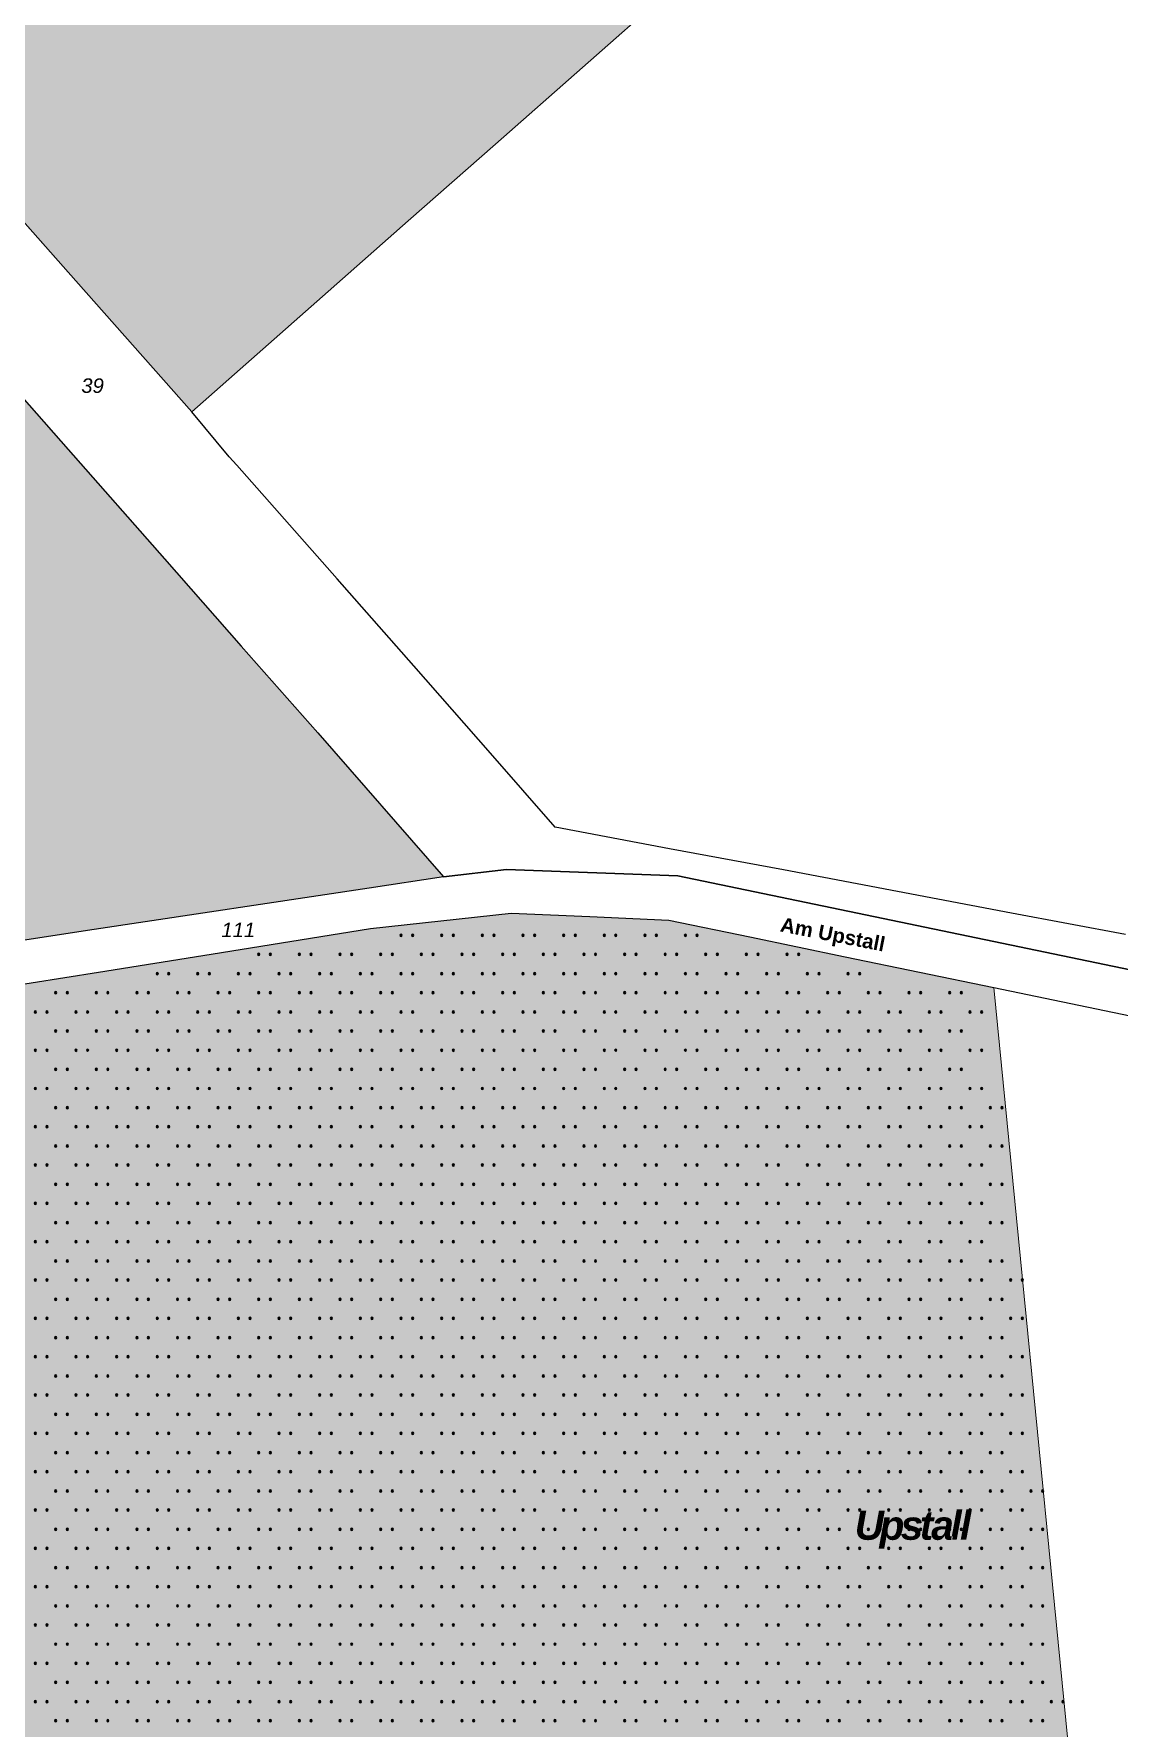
# Model space of a CAD drawing. Header units: metres. Extents: x -1420 to 2385, y 3887 to 7929.
# Drawn here: x 1080.3 to 1267.2, y 4643.7 to 4935.5 of the extents above; entities that cross this region are included whole.
import ezdxf
from ezdxf.enums import TextEntityAlignment as Align

# ---------------------------------------------------------------- set-up
doc = ezdxf.new("R2010")
doc.units = ezdxf.units.M
doc.layers.add('03-Kataster', color=2, linetype='Continuous')
for name, color, linetype, plot in [('AP_PTO', 7, 'Continuous', False), ('AX_Nutzung_Schraffur', 7, 'Continuous', False), ('AX_Nutzung_Umgrenzung', 7, 'Continuous', False)]:
    doc.layers.add(name, color=color, linetype=linetype, plot=plot)
doc.styles.add('AX_4107', font='arialbd.ttf', dxfattribs={"height": 2.5})
doc.styles.add('AX_4111', font='ariali.ttf', dxfattribs={"height": 2.5})
doc.styles.add('AX_4206', font='arialbi.ttf', dxfattribs={"height": 5})

# ---------------------------------------------------------------- blocks, each defined once
blk = doc.blocks.new('AX_SY3413')
at = {"true_color": 0x009240}
for points in [[(0.2, 0, 1), (-0.2, 0, 1)], [(2.2, 0, 1), (1.8, 0, 1)]]:
    blk.add_hatch(color=114, dxfattribs=at).paths.add_polyline_path(points, flags=0)
at = {"color": 114, "linetype": 'Continuous', "true_color": 0x009240, "flags": 128}
for points in [[(0.2, 0, 1), (-0.2, 0, 1)], [(2.2, 0, 1), (1.8, 0, 1)]]:
    blk.add_lwpolyline(points, format="xyb", close=True, dxfattribs=at)
blk = doc.blocks.new('*U20')
at = {"layer": 'AX_Nutzung_Schraffur'}
for p in [(1143.5, 4780.2225), (1150.5, 4780.2225), (1157.5, 4780.2225), (1164.5, 4780.2225), (1171.5, 4780.2225), (1178.5, 4780.2225), (1185.5, 4780.2225), (1192.5, 4780.2225), (1119, 4776.9225), (1126, 4776.9225), (1133, 4776.9225), (1140, 4776.9225), (1147, 4776.9225), (1154, 4776.9225), (1161, 4776.9225), (1168, 4776.9225), (1175, 4776.9225), (1182, 4776.9225), (1189, 4776.9225), (1196, 4776.9225), (1203, 4776.9225), (1210, 4776.9225), (1101.5, 4773.6225), (1108.5, 4773.6225), (1115.5, 4773.6225), (1122.5, 4773.6225), (1129.5, 4773.6225), (1136.5, 4773.6225), (1143.5, 4773.6225), (1150.5, 4773.6225), (1157.5, 4773.6225), (1164.5, 4773.6225), (1171.5, 4773.6225), (1178.5, 4773.6225), (1185.5, 4773.6225), (1192.5, 4773.6225), (1199.5, 4773.6225), (1206.5, 4773.6225), (1213.5, 4773.6225), (1220.5, 4773.6225), (1084, 4770.3225), (1091, 4770.3225), (1098, 4770.3225), (1105, 4770.3225), (1112, 4770.3225), (1119, 4770.3225), (1126, 4770.3225), (1133, 4770.3225), (1140, 4770.3225), (1147, 4770.3225), (1154, 4770.3225), (1161, 4770.3225), (1168, 4770.3225), (1175, 4770.3225), (1182, 4770.3225), (1189, 4770.3225), (1196, 4770.3225), (1203, 4770.3225), (1210, 4770.3225), (1217, 4770.3225), (1224, 4770.3225), (1231, 4770.3225), (1238, 4770.3225), (1080.5, 4767.0225), (1087.5, 4767.0225), (1094.5, 4767.0225), (1101.5, 4767.0225), (1108.5, 4767.0225), (1115.5, 4767.0225), (1122.5, 4767.0225), (1129.5, 4767.0225), (1136.5, 4767.0225), (1143.5, 4767.0225), (1150.5, 4767.0225), (1157.5, 4767.0225), (1164.5, 4767.0225), (1171.5, 4767.0225), (1178.5, 4767.0225), (1185.5, 4767.0225), (1192.5, 4767.0225), (1199.5, 4767.0225), (1206.5, 4767.0225), (1213.5, 4767.0225), (1220.5, 4767.0225), (1227.5, 4767.0225), (1234.5, 4767.0225), (1241.5, 4767.0225), (1084, 4763.7225), (1091, 4763.7225), (1098, 4763.7225), (1105, 4763.7225), (1112, 4763.7225), (1119, 4763.7225), (1126, 4763.7225), (1133, 4763.7225), (1140, 4763.7225), (1147, 4763.7225), (1154, 4763.7225), (1161, 4763.7225), (1168, 4763.7225), (1175, 4763.7225), (1182, 4763.7225), (1189, 4763.7225), (1196, 4763.7225), (1203, 4763.7225), (1210, 4763.7225), (1217, 4763.7225), (1224, 4763.7225), (1231, 4763.7225), (1238, 4763.7225), (1080.5, 4760.4225), (1087.5, 4760.4225), (1094.5, 4760.4225), (1101.5, 4760.4225), (1108.5, 4760.4225), (1115.5, 4760.4225), (1122.5, 4760.4225), (1129.5, 4760.4225), (1136.5, 4760.4225), (1143.5, 4760.4225), (1150.5, 4760.4225), (1157.5, 4760.4225), (1164.5, 4760.4225), (1171.5, 4760.4225), (1178.5, 4760.4225), (1185.5, 4760.4225), (1192.5, 4760.4225), (1199.5, 4760.4225), (1206.5, 4760.4225), (1213.5, 4760.4225), (1220.5, 4760.4225), (1227.5, 4760.4225), (1234.5, 4760.4225), (1241.5, 4760.4225), (1084, 4757.1225), (1091, 4757.1225), (1098, 4757.1225), (1105, 4757.1225), (1112, 4757.1225), (1119, 4757.1225), (1126, 4757.1225), (1133, 4757.1225), (1140, 4757.1225), (1147, 4757.1225), (1154, 4757.1225), (1161, 4757.1225), (1168, 4757.1225), (1175, 4757.1225), (1182, 4757.1225), (1189, 4757.1225), (1196, 4757.1225), (1203, 4757.1225), (1210, 4757.1225), (1217, 4757.1225), (1224, 4757.1225), (1231, 4757.1225), (1238, 4757.1225), (1080.5, 4753.8225), (1087.5, 4753.8225), (1094.5, 4753.8225), (1101.5, 4753.8225), (1108.5, 4753.8225), (1115.5, 4753.8225), (1122.5, 4753.8225), (1129.5, 4753.8225), (1136.5, 4753.8225), (1143.5, 4753.8225), (1150.5, 4753.8225), (1157.5, 4753.8225), (1164.5, 4753.8225), (1171.5, 4753.8225), (1178.5, 4753.8225), (1185.5, 4753.8225), (1192.5, 4753.8225), (1199.5, 4753.8225), (1206.5, 4753.8225), (1213.5, 4753.8225), (1220.5, 4753.8225), (1227.5, 4753.8225), (1234.5, 4753.8225), (1241.5, 4753.8225), (1084, 4750.5225), (1091, 4750.5225), (1098, 4750.5225), (1105, 4750.5225), (1112, 4750.5225), (1119, 4750.5225), (1126, 4750.5225), (1133, 4750.5225), (1140, 4750.5225), (1147, 4750.5225), (1154, 4750.5225), (1161, 4750.5225), (1168, 4750.5225), (1175, 4750.5225), (1182, 4750.5225), (1189, 4750.5225), (1196, 4750.5225), (1203, 4750.5225), (1210, 4750.5225), (1217, 4750.5225), (1224, 4750.5225), (1231, 4750.5225), (1238, 4750.5225), (1245, 4750.5225), (1080.5, 4747.2225), (1087.5, 4747.2225), (1094.5, 4747.2225), (1101.5, 4747.2225), (1108.5, 4747.2225), (1115.5, 4747.2225), (1122.5, 4747.2225), (1129.5, 4747.2225), (1136.5, 4747.2225), (1143.5, 4747.2225), (1150.5, 4747.2225), (1157.5, 4747.2225), (1164.5, 4747.2225), (1171.5, 4747.2225), (1178.5, 4747.2225), (1185.5, 4747.2225), (1192.5, 4747.2225), (1199.5, 4747.2225), (1206.5, 4747.2225), (1213.5, 4747.2225), (1220.5, 4747.2225), (1227.5, 4747.2225), (1234.5, 4747.2225), (1241.5, 4747.2225), (1084, 4743.9225), (1091, 4743.9225), (1098, 4743.9225), (1105, 4743.9225), (1112, 4743.9225), (1119, 4743.9225), (1126, 4743.9225), (1133, 4743.9225), (1140, 4743.9225), (1147, 4743.9225), (1154, 4743.9225), (1161, 4743.9225), (1168, 4743.9225), (1175, 4743.9225), (1182, 4743.9225), (1189, 4743.9225), (1196, 4743.9225), (1203, 4743.9225), (1210, 4743.9225), (1217, 4743.9225), (1224, 4743.9225), (1231, 4743.9225), (1238, 4743.9225), (1245, 4743.9225), (1080.5, 4740.6225), (1087.5, 4740.6225), (1094.5, 4740.6225), (1101.5, 4740.6225), (1108.5, 4740.6225), (1115.5, 4740.6225), (1122.5, 4740.6225), (1129.5, 4740.6225), (1136.5, 4740.6225), (1143.5, 4740.6225), (1150.5, 4740.6225), (1157.5, 4740.6225), (1164.5, 4740.6225), (1171.5, 4740.6225), (1178.5, 4740.6225), (1185.5, 4740.6225), (1192.5, 4740.6225), (1199.5, 4740.6225), (1206.5, 4740.6225), (1213.5, 4740.6225), (1220.5, 4740.6225), (1227.5, 4740.6225), (1234.5, 4740.6225), (1241.5, 4740.6225), (1084, 4737.3225), (1091, 4737.3225), (1098, 4737.3225), (1105, 4737.3225), (1112, 4737.3225), (1119, 4737.3225), (1126, 4737.3225), (1133, 4737.3225), (1140, 4737.3225), (1147, 4737.3225), (1154, 4737.3225), (1161, 4737.3225), (1168, 4737.3225), (1175, 4737.3225), (1182, 4737.3225), (1189, 4737.3225), (1196, 4737.3225), (1203, 4737.3225), (1210, 4737.3225), (1217, 4737.3225), (1224, 4737.3225), (1231, 4737.3225), (1238, 4737.3225), (1245, 4737.3225), (1080.5, 4734.0225), (1087.5, 4734.0225), (1094.5, 4734.0225), (1101.5, 4734.0225), (1108.5, 4734.0225), (1115.5, 4734.0225), (1122.5, 4734.0225), (1129.5, 4734.0225), (1136.5, 4734.0225), (1143.5, 4734.0225), (1150.5, 4734.0225), (1157.5, 4734.0225), (1164.5, 4734.0225), (1171.5, 4734.0225), (1178.5, 4734.0225), (1185.5, 4734.0225), (1192.5, 4734.0225), (1199.5, 4734.0225), (1206.5, 4734.0225), (1213.5, 4734.0225), (1220.5, 4734.0225), (1227.5, 4734.0225), (1234.5, 4734.0225), (1241.5, 4734.0225), (1084, 4730.7225), (1091, 4730.7225), (1098, 4730.7225), (1105, 4730.7225), (1112, 4730.7225), (1119, 4730.7225), (1126, 4730.7225), (1133, 4730.7225), (1140, 4730.7225), (1147, 4730.7225), (1154, 4730.7225), (1161, 4730.7225), (1168, 4730.7225), (1175, 4730.7225), (1182, 4730.7225), (1189, 4730.7225), (1196, 4730.7225), (1203, 4730.7225), (1210, 4730.7225), (1217, 4730.7225), (1224, 4730.7225), (1231, 4730.7225), (1238, 4730.7225), (1245, 4730.7225), (1080.5, 4727.4225), (1087.5, 4727.4225), (1094.5, 4727.4225), (1101.5, 4727.4225), (1108.5, 4727.4225), (1115.5, 4727.4225), (1122.5, 4727.4225), (1129.5, 4727.4225), (1136.5, 4727.4225), (1143.5, 4727.4225), (1150.5, 4727.4225), (1157.5, 4727.4225), (1164.5, 4727.4225), (1171.5, 4727.4225), (1178.5, 4727.4225), (1185.5, 4727.4225), (1192.5, 4727.4225), (1199.5, 4727.4225), (1206.5, 4727.4225), (1213.5, 4727.4225), (1220.5, 4727.4225), (1227.5, 4727.4225), (1234.5, 4727.4225), (1241.5, 4727.4225), (1084, 4724.1225), (1091, 4724.1225), (1098, 4724.1225), (1105, 4724.1225), (1112, 4724.1225), (1119, 4724.1225), (1126, 4724.1225), (1133, 4724.1225), (1140, 4724.1225), (1147, 4724.1225), (1154, 4724.1225), (1161, 4724.1225), (1168, 4724.1225), (1175, 4724.1225), (1182, 4724.1225), (1189, 4724.1225), (1196, 4724.1225), (1203, 4724.1225), (1210, 4724.1225), (1217, 4724.1225), (1224, 4724.1225), (1231, 4724.1225), (1238, 4724.1225), (1245, 4724.1225), (1080.5, 4720.8225), (1087.5, 4720.8225), (1094.5, 4720.8225), (1101.5, 4720.8225), (1108.5, 4720.8225), (1115.5, 4720.8225), (1122.5, 4720.8225), (1129.5, 4720.8225), (1136.5, 4720.8225), (1143.5, 4720.8225), (1150.5, 4720.8225), (1157.5, 4720.8225), (1164.5, 4720.8225), (1171.5, 4720.8225), (1178.5, 4720.8225), (1185.5, 4720.8225), (1192.5, 4720.8225), (1199.5, 4720.8225), (1206.5, 4720.8225), (1213.5, 4720.8225), (1220.5, 4720.8225), (1227.5, 4720.8225), (1234.5, 4720.8225), (1241.5, 4720.8225), (1248.5, 4720.8225), (1084, 4717.5225), (1091, 4717.5225), (1098, 4717.5225), (1105, 4717.5225), (1112, 4717.5225), (1119, 4717.5225), (1126, 4717.5225), (1133, 4717.5225), (1140, 4717.5225), (1147, 4717.5225), (1154, 4717.5225), (1161, 4717.5225), (1168, 4717.5225), (1175, 4717.5225), (1182, 4717.5225), (1189, 4717.5225), (1196, 4717.5225), (1203, 4717.5225), (1210, 4717.5225), (1217, 4717.5225), (1224, 4717.5225), (1231, 4717.5225), (1238, 4717.5225), (1245, 4717.5225), (1080.5, 4714.2225), (1087.5, 4714.2225), (1094.5, 4714.2225), (1101.5, 4714.2225), (1108.5, 4714.2225), (1115.5, 4714.2225), (1122.5, 4714.2225), (1129.5, 4714.2225), (1136.5, 4714.2225), (1143.5, 4714.2225), (1150.5, 4714.2225), (1157.5, 4714.2225), (1164.5, 4714.2225), (1171.5, 4714.2225), (1178.5, 4714.2225), (1185.5, 4714.2225), (1192.5, 4714.2225), (1199.5, 4714.2225), (1206.5, 4714.2225), (1213.5, 4714.2225), (1220.5, 4714.2225), (1227.5, 4714.2225), (1234.5, 4714.2225), (1241.5, 4714.2225), (1248.5, 4714.2225), (1084, 4710.9225), (1091, 4710.9225), (1098, 4710.9225), (1105, 4710.9225), (1112, 4710.9225), (1119, 4710.9225), (1126, 4710.9225), (1133, 4710.9225), (1140, 4710.9225), (1147, 4710.9225), (1154, 4710.9225), (1161, 4710.9225), (1168, 4710.9225), (1175, 4710.9225), (1182, 4710.9225), (1189, 4710.9225), (1196, 4710.9225), (1203, 4710.9225), (1210, 4710.9225), (1217, 4710.9225), (1224, 4710.9225), (1231, 4710.9225), (1238, 4710.9225), (1245, 4710.9225), (1080.5, 4707.6225), (1087.5, 4707.6225), (1094.5, 4707.6225), (1101.5, 4707.6225), (1108.5, 4707.6225), (1115.5, 4707.6225), (1122.5, 4707.6225), (1129.5, 4707.6225), (1136.5, 4707.6225), (1143.5, 4707.6225), (1150.5, 4707.6225), (1157.5, 4707.6225), (1164.5, 4707.6225), (1171.5, 4707.6225), (1178.5, 4707.6225), (1185.5, 4707.6225), (1192.5, 4707.6225), (1199.5, 4707.6225), (1206.5, 4707.6225), (1213.5, 4707.6225), (1220.5, 4707.6225), (1227.5, 4707.6225), (1234.5, 4707.6225), (1241.5, 4707.6225), (1248.5, 4707.6225), (1084, 4704.3225), (1091, 4704.3225), (1098, 4704.3225), (1105, 4704.3225), (1112, 4704.3225), (1119, 4704.3225), (1126, 4704.3225), (1133, 4704.3225), (1140, 4704.3225), (1147, 4704.3225), (1154, 4704.3225), (1161, 4704.3225), (1168, 4704.3225), (1175, 4704.3225), (1182, 4704.3225), (1189, 4704.3225), (1196, 4704.3225), (1203, 4704.3225), (1210, 4704.3225), (1217, 4704.3225), (1224, 4704.3225), (1231, 4704.3225), (1238, 4704.3225), (1245, 4704.3225), (1080.5, 4701.0225), (1087.5, 4701.0225), (1094.5, 4701.0225), (1101.5, 4701.0225), (1108.5, 4701.0225), (1115.5, 4701.0225), (1122.5, 4701.0225), (1129.5, 4701.0225), (1136.5, 4701.0225), (1143.5, 4701.0225), (1150.5, 4701.0225), (1157.5, 4701.0225), (1164.5, 4701.0225), (1171.5, 4701.0225), (1178.5, 4701.0225), (1185.5, 4701.0225), (1192.5, 4701.0225), (1199.5, 4701.0225), (1206.5, 4701.0225), (1213.5, 4701.0225), (1220.5, 4701.0225), (1227.5, 4701.0225), (1234.5, 4701.0225), (1241.5, 4701.0225), (1248.5, 4701.0225), (1084, 4697.7225), (1091, 4697.7225), (1098, 4697.7225), (1105, 4697.7225), (1112, 4697.7225), (1119, 4697.7225), (1126, 4697.7225), (1133, 4697.7225), (1140, 4697.7225), (1147, 4697.7225), (1154, 4697.7225), (1161, 4697.7225), (1168, 4697.7225), (1175, 4697.7225), (1182, 4697.7225), (1189, 4697.7225), (1196, 4697.7225), (1203, 4697.7225), (1210, 4697.7225), (1217, 4697.7225), (1224, 4697.7225), (1231, 4697.7225), (1238, 4697.7225), (1245, 4697.7225), (1080.5, 4694.4225), (1087.5, 4694.4225), (1094.5, 4694.4225), (1101.5, 4694.4225), (1108.5, 4694.4225), (1115.5, 4694.4225), (1122.5, 4694.4225), (1129.5, 4694.4225), (1136.5, 4694.4225), (1143.5, 4694.4225), (1150.5, 4694.4225), (1157.5, 4694.4225), (1164.5, 4694.4225), (1171.5, 4694.4225), (1178.5, 4694.4225), (1185.5, 4694.4225), (1192.5, 4694.4225), (1199.5, 4694.4225), (1206.5, 4694.4225), (1213.5, 4694.4225), (1220.5, 4694.4225), (1227.5, 4694.4225), (1234.5, 4694.4225), (1241.5, 4694.4225), (1248.5, 4694.4225), (1084, 4691.1225), (1091, 4691.1225), (1098, 4691.1225), (1105, 4691.1225), (1112, 4691.1225), (1119, 4691.1225), (1126, 4691.1225), (1133, 4691.1225), (1140, 4691.1225), (1147, 4691.1225), (1154, 4691.1225), (1161, 4691.1225), (1168, 4691.1225), (1175, 4691.1225), (1182, 4691.1225), (1189, 4691.1225), (1196, 4691.1225), (1203, 4691.1225), (1210, 4691.1225), (1217, 4691.1225), (1224, 4691.1225), (1231, 4691.1225), (1238, 4691.1225), (1245, 4691.1225), (1080.5, 4687.8225), (1087.5, 4687.8225), (1094.5, 4687.8225), (1101.5, 4687.8225), (1108.5, 4687.8225), (1115.5, 4687.8225), (1122.5, 4687.8225), (1129.5, 4687.8225), (1136.5, 4687.8225), (1143.5, 4687.8225), (1150.5, 4687.8225), (1157.5, 4687.8225), (1164.5, 4687.8225), (1171.5, 4687.8225), (1178.5, 4687.8225), (1185.5, 4687.8225), (1192.5, 4687.8225), (1199.5, 4687.8225), (1206.5, 4687.8225), (1213.5, 4687.8225), (1220.5, 4687.8225), (1227.5, 4687.8225), (1234.5, 4687.8225), (1241.5, 4687.8225), (1248.5, 4687.8225), (1084, 4684.5225), (1091, 4684.5225), (1098, 4684.5225), (1105, 4684.5225), (1112, 4684.5225), (1119, 4684.5225), (1126, 4684.5225), (1133, 4684.5225), (1140, 4684.5225), (1147, 4684.5225), (1154, 4684.5225), (1161, 4684.5225), (1168, 4684.5225), (1175, 4684.5225), (1182, 4684.5225), (1189, 4684.5225), (1196, 4684.5225), (1203, 4684.5225), (1210, 4684.5225), (1217, 4684.5225), (1224, 4684.5225), (1231, 4684.5225), (1238, 4684.5225), (1245, 4684.5225), (1252, 4684.5225), (1080.5, 4681.2225), (1087.5, 4681.2225), (1094.5, 4681.2225), (1101.5, 4681.2225), (1108.5, 4681.2225), (1115.5, 4681.2225), (1122.5, 4681.2225), (1129.5, 4681.2225), (1136.5, 4681.2225), (1143.5, 4681.2225), (1150.5, 4681.2225), (1157.5, 4681.2225), (1164.5, 4681.2225), (1171.5, 4681.2225), (1178.5, 4681.2225), (1185.5, 4681.2225), (1192.5, 4681.2225), (1199.5, 4681.2225), (1206.5, 4681.2225), (1213.5, 4681.2225), (1220.5, 4681.2225), (1227.5, 4681.2225), (1234.5, 4681.2225), (1241.5, 4681.2225), (1248.5, 4681.2225), (1084, 4677.9225), (1091, 4677.9225), (1098, 4677.9225), (1105, 4677.9225), (1112, 4677.9225), (1119, 4677.9225), (1126, 4677.9225), (1133, 4677.9225), (1140, 4677.9225), (1147, 4677.9225), (1154, 4677.9225), (1161, 4677.9225), (1168, 4677.9225), (1175, 4677.9225), (1182, 4677.9225), (1189, 4677.9225), (1196, 4677.9225), (1203, 4677.9225), (1210, 4677.9225), (1217, 4677.9225), (1224, 4677.9225), (1231, 4677.9225), (1238, 4677.9225), (1245, 4677.9225), (1252, 4677.9225), (1080.5, 4674.6225), (1087.5, 4674.6225), (1094.5, 4674.6225), (1101.5, 4674.6225), (1108.5, 4674.6225), (1115.5, 4674.6225), (1122.5, 4674.6225), (1129.5, 4674.6225), (1136.5, 4674.6225), (1143.5, 4674.6225), (1150.5, 4674.6225), (1157.5, 4674.6225), (1164.5, 4674.6225), (1171.5, 4674.6225), (1178.5, 4674.6225), (1185.5, 4674.6225), (1192.5, 4674.6225), (1199.5, 4674.6225), (1206.5, 4674.6225), (1213.5, 4674.6225), (1220.5, 4674.6225), (1227.5, 4674.6225), (1234.5, 4674.6225), (1241.5, 4674.6225), (1248.5, 4674.6225), (1084, 4671.3225), (1091, 4671.3225), (1098, 4671.3225), (1105, 4671.3225), (1112, 4671.3225), (1119, 4671.3225), (1126, 4671.3225), (1133, 4671.3225), (1140, 4671.3225), (1147, 4671.3225), (1154, 4671.3225), (1161, 4671.3225), (1168, 4671.3225), (1175, 4671.3225), (1182, 4671.3225), (1189, 4671.3225), (1196, 4671.3225), (1203, 4671.3225), (1210, 4671.3225), (1217, 4671.3225), (1224, 4671.3225), (1231, 4671.3225), (1238, 4671.3225), (1245, 4671.3225), (1252, 4671.3225), (1080.5, 4668.0225), (1087.5, 4668.0225), (1094.5, 4668.0225), (1101.5, 4668.0225), (1108.5, 4668.0225), (1115.5, 4668.0225), (1122.5, 4668.0225), (1129.5, 4668.0225), (1136.5, 4668.0225), (1143.5, 4668.0225), (1150.5, 4668.0225), (1157.5, 4668.0225), (1164.5, 4668.0225), (1171.5, 4668.0225), (1178.5, 4668.0225), (1185.5, 4668.0225), (1192.5, 4668.0225), (1199.5, 4668.0225), (1206.5, 4668.0225), (1213.5, 4668.0225), (1220.5, 4668.0225), (1227.5, 4668.0225), (1234.5, 4668.0225), (1241.5, 4668.0225), (1248.5, 4668.0225), (1084, 4664.7225), (1091, 4664.7225), (1098, 4664.7225), (1105, 4664.7225), (1112, 4664.7225), (1119, 4664.7225), (1126, 4664.7225), (1133, 4664.7225), (1140, 4664.7225), (1147, 4664.7225), (1154, 4664.7225), (1161, 4664.7225), (1168, 4664.7225), (1175, 4664.7225), (1182, 4664.7225), (1189, 4664.7225), (1196, 4664.7225), (1203, 4664.7225), (1210, 4664.7225), (1217, 4664.7225), (1224, 4664.7225), (1231, 4664.7225), (1238, 4664.7225), (1245, 4664.7225), (1252, 4664.7225), (1080.5, 4661.4225), (1087.5, 4661.4225), (1094.5, 4661.4225), (1101.5, 4661.4225), (1108.5, 4661.4225), (1115.5, 4661.4225), (1122.5, 4661.4225), (1129.5, 4661.4225), (1136.5, 4661.4225), (1143.5, 4661.4225), (1150.5, 4661.4225), (1157.5, 4661.4225), (1164.5, 4661.4225), (1171.5, 4661.4225), (1178.5, 4661.4225), (1185.5, 4661.4225), (1192.5, 4661.4225), (1199.5, 4661.4225), (1206.5, 4661.4225), (1213.5, 4661.4225), (1220.5, 4661.4225), (1227.5, 4661.4225), (1234.5, 4661.4225), (1241.5, 4661.4225), (1248.5, 4661.4225), (1084, 4658.1225), (1091, 4658.1225), (1098, 4658.1225), (1105, 4658.1225), (1112, 4658.1225), (1119, 4658.1225), (1126, 4658.1225), (1133, 4658.1225), (1140, 4658.1225), (1147, 4658.1225), (1154, 4658.1225), (1161, 4658.1225), (1168, 4658.1225), (1175, 4658.1225), (1182, 4658.1225), (1189, 4658.1225), (1196, 4658.1225), (1203, 4658.1225), (1210, 4658.1225), (1217, 4658.1225), (1224, 4658.1225), (1231, 4658.1225), (1238, 4658.1225), (1245, 4658.1225), (1252, 4658.1225), (1080.5, 4654.8225), (1087.5, 4654.8225), (1094.5, 4654.8225), (1101.5, 4654.8225), (1108.5, 4654.8225), (1115.5, 4654.8225), (1122.5, 4654.8225), (1129.5, 4654.8225), (1136.5, 4654.8225), (1143.5, 4654.8225), (1150.5, 4654.8225), (1157.5, 4654.8225), (1164.5, 4654.8225), (1171.5, 4654.8225), (1178.5, 4654.8225), (1185.5, 4654.8225), (1192.5, 4654.8225), (1199.5, 4654.8225), (1206.5, 4654.8225), (1213.5, 4654.8225), (1220.5, 4654.8225), (1227.5, 4654.8225), (1234.5, 4654.8225), (1241.5, 4654.8225), (1248.5, 4654.8225), (1084, 4651.5225), (1091, 4651.5225), (1098, 4651.5225), (1105, 4651.5225), (1112, 4651.5225), (1119, 4651.5225), (1126, 4651.5225), (1133, 4651.5225), (1140, 4651.5225), (1147, 4651.5225), (1154, 4651.5225), (1161, 4651.5225), (1168, 4651.5225), (1175, 4651.5225), (1182, 4651.5225), (1189, 4651.5225), (1196, 4651.5225), (1203, 4651.5225), (1210, 4651.5225), (1217, 4651.5225), (1224, 4651.5225), (1231, 4651.5225), (1238, 4651.5225), (1245, 4651.5225), (1252, 4651.5225), (1080.5, 4648.2225), (1087.5, 4648.2225), (1094.5, 4648.2225), (1101.5, 4648.2225), (1108.5, 4648.2225), (1115.5, 4648.2225), (1122.5, 4648.2225), (1129.5, 4648.2225), (1136.5, 4648.2225), (1143.5, 4648.2225), (1150.5, 4648.2225), (1157.5, 4648.2225), (1164.5, 4648.2225), (1171.5, 4648.2225), (1178.5, 4648.2225), (1185.5, 4648.2225), (1192.5, 4648.2225), (1199.5, 4648.2225), (1206.5, 4648.2225), (1213.5, 4648.2225), (1220.5, 4648.2225), (1227.5, 4648.2225), (1234.5, 4648.2225), (1241.5, 4648.2225), (1248.5, 4648.2225), (1255.5, 4648.2225), (1084, 4644.9225), (1091, 4644.9225), (1098, 4644.9225), (1105, 4644.9225), (1112, 4644.9225), (1119, 4644.9225), (1126, 4644.9225), (1133, 4644.9225), (1140, 4644.9225), (1147, 4644.9225), (1154, 4644.9225), (1161, 4644.9225), (1168, 4644.9225), (1175, 4644.9225), (1182, 4644.9225), (1189, 4644.9225), (1196, 4644.9225), (1203, 4644.9225), (1210, 4644.9225), (1217, 4644.9225), (1224, 4644.9225), (1231, 4644.9225), (1238, 4644.9225), (1245, 4644.9225), (1252, 4644.9225)]:
    blk.add_blockref('AX_SY3413', p, dxfattribs=at)

msp = doc.modelspace()

# ---------------------------------------------------------------- hatches: boundary and pattern name
at = {"layer": 'AX_Nutzung_Schraffur', "true_color": 0xffeaf4}
for points in [[(1021.34, 4967.7), (1033.78, 4953.62), (1041.17, 4945.26), (1057.65, 4926.63), (1070.86, 4911.71), (1087.48, 4892.94), (1107.45, 4870.37), (1129.97, 4890.24), (1144.76, 4903.23), (1159.76, 4916.44), (1174.78, 4929.66), (1189.76, 4942.9), (1204.77, 4956.08), (1219.78, 4969.29), (1234.79, 4982.5), (1249.8, 4995.75), (1264.81, 5009), (1280.14, 5022.18), (1293.34, 5034.17), (1250.34, 5082.95), (1207.39, 5131.68), (1193.86, 5119.81), (1178.87, 5106.59), (1163.85, 5093.31), (1148.89, 5080.1), (1133.86, 5066.91), (1118.86, 5053.69), (1103.88, 5040.47), (1088.86, 5027.22), (1073.89, 5013.97), (1058.9, 5000.72), (1043.86, 4987.55)], [(1043.27, 4912.61), (1029.32, 4914.15), (1026.45, 4888.79), (1024.16, 4868.55), (1021.37, 4843.9), (1018.49, 4819.5), (1016.49, 4800.7), (1014.47, 4782.85), (1020.2, 4780.83), (1031.95, 4778.06), (1042.04, 4776.37), (1054.17, 4776.31), (1065.36, 4777.4), (1078.29, 4779.29), (1090.63, 4781.23), (1138.02, 4788.35), (1150.82, 4790.29), (1129.2, 4815.07), (1115.98, 4830.03), (1102.74, 4845.05), (1086.19, 4863.85), (1069.68, 4882.61), (1068.45, 4884.01)]]:
    msp.add_hatch(color=7, dxfattribs=at).paths.add_polyline_path(points)
at = {"layer": 'AX_Nutzung_Schraffur', "true_color": 0xeaffd3}
msp.add_hatch(color=254, dxfattribs=at).paths.add_polyline_path([(1263.25, 4591.86), (1245.59, 4771.2), (1220.02, 4776.52), (1203.56, 4779.95), (1189.64, 4782.84), (1176, 4783.43), (1162.48, 4784.01), (1138.26, 4781.37), (1110.8, 4776.97), (1091.37, 4773.86), (1065.79, 4769.77), (1054.47, 4769.4), (1042.4, 4769), (1030.59, 4770.68), (1018.62, 4773.79), (1006.62, 4778.56), (987.09, 4786.32), (959.08, 4797.44), (943.48, 4803.62), (941.14, 4788.17), (938.37, 4769.91), (949.09, 4766.84), (991.47, 4718.55), (1012.4, 4694.7), (1019.04, 4689.78), (1024.55, 4680.31), (1064.15, 4612.27), (1431.36, 4539.32), (1426.21, 4563.58)])

# ---------------------------------------------------------------- linework, layer by layer
at = {"layer": '03-Kataster'}
for p, q in [((1087.48, 4892.94), (1070.86, 4911.71)), ((1107.45, 4870.37), (1087.48, 4892.94)), ((1069.68, 4882.61), (1086.19, 4863.85)), ((1113.91, 4862.63), (1107.45, 4870.37)), ((1086.19, 4863.85), (1102.74, 4845.05)), ((1115.24, 4861.16), (1113.91, 4862.63)), ((1132.48, 4841.6), (1115.24, 4861.16)), ((1102.74, 4845.05), (1115.98, 4830.03)), ((1145.68, 4826.59), (1132.48, 4841.6)), ((1115.98, 4830.03), (1129.2, 4815.07)), ((1158.89, 4811.59), (1145.68, 4826.59)), ((1129.2, 4815.07), (1150.82, 4790.29)), ((1170.07, 4798.82), (1158.89, 4811.59)), ((1189.77, 4795.12), (1170.07, 4798.82)), ((1209.39, 4791.46), (1189.77, 4795.12)), ((1150.82, 4790.29), (1161.65, 4791.56)), ((1161.65, 4791.56), (1150.82, 4790.29)), ((1161.65, 4791.56), (1191.16, 4790.44)), ((1191.16, 4790.44), (1161.65, 4791.56)), ((1229, 4787.74), (1209.39, 4791.46)), ((1138.02, 4788.35), (1090.63, 4781.23)), ((1150.82, 4790.29), (1138.02, 4788.35)), ((1191.16, 4790.44), (1317.35, 4764.25)), ((1317.35, 4764.25), (1191.16, 4790.44)), ((1248.64, 4784.03), (1229, 4787.74)), ((1138.26, 4781.37), (1162.48, 4784.01)), ((1162.48, 4784.01), (1176, 4783.43)), ((1176, 4783.43), (1189.64, 4782.84)), ((1189.64, 4782.84), (1203.56, 4779.95)), ((1268.29, 4780.34), (1248.64, 4784.03)), ((1090.63, 4781.23), (1078.29, 4779.29)), ((1110.8, 4776.97), (1138.26, 4781.37)), ((1203.56, 4779.95), (1220.02, 4776.52)), ((1091.37, 4773.86), (1110.8, 4776.97)), ((1065.79, 4769.77), (1091.37, 4773.86)), ((1220.02, 4776.52), (1245.59, 4771.2)), ((1245.59, 4771.2), (1273.54, 4765.38))]:
    msp.add_line(p, q, dxfattribs=at)
at = {"layer": 'AX_Nutzung_Umgrenzung', "color": 253, "linetype": 'Continuous', "lineweight": 18, "true_color": 0x999999, "flags": 128}
for points in [[(1033.78, 4953.62), (1029.32, 4914.15), (1043.27, 4912.61), (1068.45, 4884.01), (1069.68, 4882.61), (1086.19, 4863.85), (1102.74, 4845.05), (1115.98, 4830.03), (1129.2, 4815.07), (1150.82, 4790.29), (1161.65, 4791.56), (1191.16, 4790.44), (1317.35, 4764.25)], [(1041.17, 4945.26), (1057.65, 4926.63), (1070.86, 4911.71), (1087.48, 4892.94), (1107.45, 4870.37), (1129.97, 4890.24), (1144.76, 4903.23), (1159.76, 4916.44), (1174.78, 4929.66), (1189.76, 4942.9)], [(1268.29, 4780.34), (1248.64, 4784.03), (1229, 4787.74), (1209.39, 4791.46), (1189.77, 4795.12), (1170.07, 4798.82), (1158.89, 4811.59), (1145.68, 4826.59), (1132.48, 4841.6), (1115.24, 4861.16), (1113.91, 4862.63), (1107.45, 4870.37), (1087.48, 4892.94), (1070.86, 4911.71), (1057.65, 4926.63), (1041.17, 4945.26)], [(1317.35, 4764.25), (1191.16, 4790.44), (1161.65, 4791.56), (1150.82, 4790.29), (1150.82, 4790.29), (1138.02, 4788.35), (1090.63, 4781.23), (1078.29, 4779.29)], [(1065.79, 4769.77), (1091.37, 4773.86), (1110.8, 4776.97), (1138.26, 4781.37), (1162.48, 4784.01), (1176, 4783.43), (1189.64, 4782.84), (1203.56, 4779.95), (1220.02, 4776.52), (1245.59, 4771.2), (1273.54, 4765.38)], [(1263.25, 4591.86), (1245.59, 4771.2), (1220.02, 4776.52), (1203.56, 4779.95), (1189.64, 4782.84), (1176, 4783.43), (1162.48, 4784.01), (1138.26, 4781.37), (1110.8, 4776.97), (1091.37, 4773.86), (1065.79, 4769.77)]]:
    msp.add_lwpolyline(points, dxfattribs=at)
msp.add_lwpolyline([(1043.27, 4912.61), (1029.32, 4914.15), (1026.45, 4888.79), (1024.16, 4868.55), (1021.37, 4843.9), (1018.49, 4819.5), (1016.49, 4800.7), (1014.47, 4782.85), (1020.2, 4780.83), (1031.95, 4778.06), (1042.04, 4776.37), (1054.17, 4776.31), (1065.36, 4777.4), (1078.29, 4779.29), (1090.63, 4781.23), (1138.02, 4788.35), (1150.82, 4790.29), (1129.2, 4815.07), (1115.98, 4830.03), (1102.74, 4845.05), (1086.19, 4863.85), (1069.68, 4882.61), (1068.45, 4884.01), (1043.27, 4912.61)], close=True, dxfattribs=at)

# ---------------------------------------------------------------- block references
at = {"layer": 'AX_Nutzung_Schraffur'}
msp.add_blockref('*U20', (0, 0), dxfattribs=at)

# ---------------------------------------------------------------- texts
at = {"layer": 'AP_PTO', "color": 18, "true_color": 0x000000, "style": 'AX_4111'}
for s, p in [('39', (1090.37, 4873.62)), ('111', (1115.47, 4779.9))]:
    msp.add_text(s, height=2.5, dxfattribs=at).set_placement(p, align=Align.CENTER)
at = {"layer": 'AP_PTO', "color": 18, "true_color": 0x000000, "style": 'AX_4107'}
msp.add_text('Am Upstall', height=2.5, rotation=348.9264, dxfattribs=at).set_placement((1208.69, 4780.9))
at = {"layer": 'AP_PTO', "color": 18, "true_color": 0x510000, "insert": (1231.54, 4674.59), "char_height": 5, "attachment_point": 8, "style": 'AX_4206'}
msp.add_mtext('\\T0.8;Upstall', dxfattribs=at)

doc.saveas('drawing.dxf')
